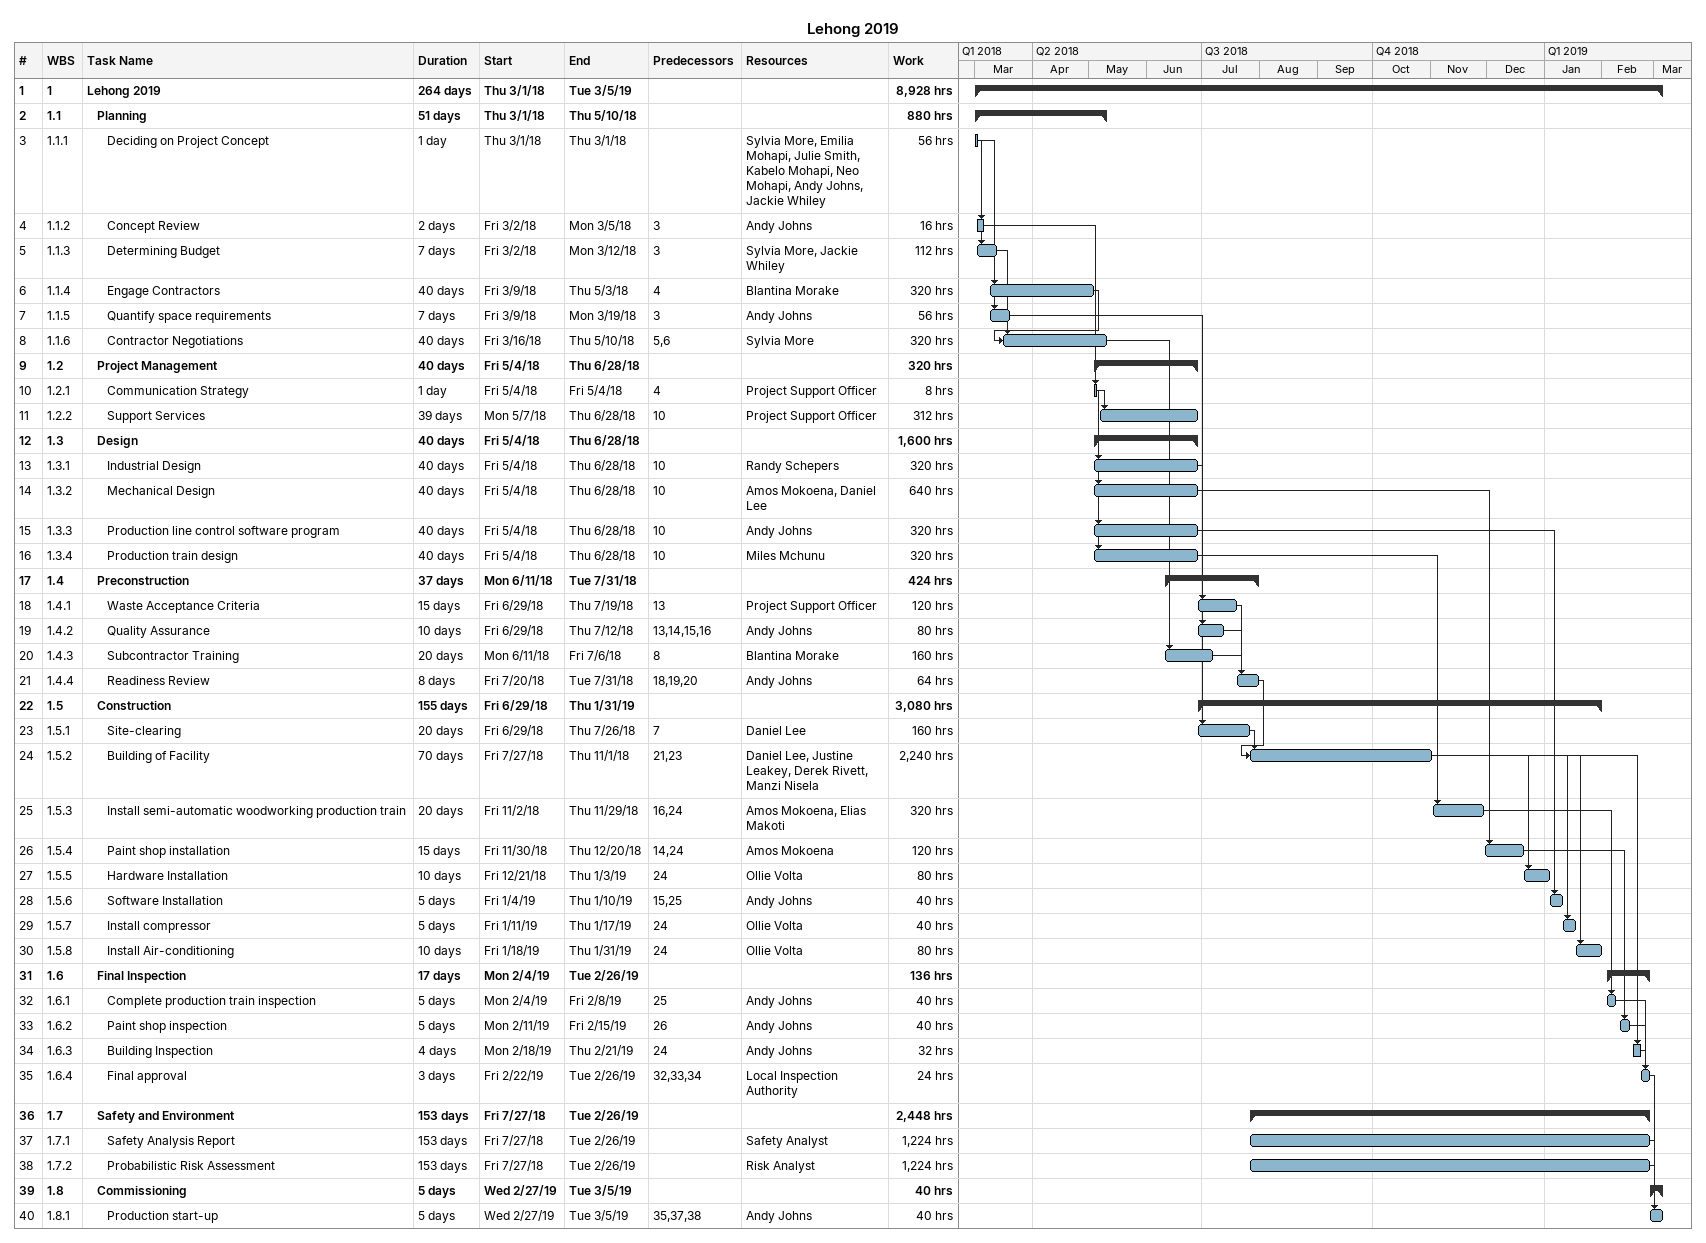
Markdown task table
Lehong 2019

| ID | WBS | Task | Duration | Start | Finish | Predecessors | Resources | Work (h) |
|---|---|---|---|---|---|---|---|---|
| 1 | 1 | **Lehong 2019** | 264d | 2018-03-01 | 2019-03-05 |  |  | 8928 |
| 2 | 1.1 | **Planning** | 51d | 2018-03-01 | 2018-05-10 |  |  | 880 |
| 3 | 1.1.1 | Deciding on Project Concept | 1d | 2018-03-01 | 2018-03-01 |  | Sylvia More, Emilia Mohapi, Julie Smith, Kabelo Mohapi, Neo Mohapi, Andy Johns, Jackie Whiley | 56 |
| 4 | 1.1.2 | Concept Review | 2d | 2018-03-02 | 2018-03-05 | 3 | Andy Johns | 16 |
| 5 | 1.1.3 | Determining Budget | 7d | 2018-03-02 | 2018-03-12 | 3 | Sylvia More, Jackie Whiley | 112 |
| 6 | 1.1.4 | Engage Contractors | 40d | 2018-03-09 | 2018-05-03 | 4 | Blantina Morake | 320 |
| 7 | 1.1.5 | Quantify space requirements | 7d | 2018-03-09 | 2018-03-19 | 3 | Andy Johns | 56 |
| 8 | 1.1.6 | Contractor Negotiations | 40d | 2018-03-16 | 2018-05-10 | 5, 6 | Sylvia More | 320 |
| 9 | 1.2 | **Project Management** | 40d | 2018-05-04 | 2018-06-28 |  |  | 320 |
| 10 | 1.2.1 | Communication Strategy | 1d | 2018-05-04 | 2018-05-04 | 4 | Project Support Officer | 8 |
| 11 | 1.2.2 | Support Services | 39d | 2018-05-07 | 2018-06-28 | 10 | Project Support Officer | 312 |
| 12 | 1.3 | **Design** | 40d | 2018-05-04 | 2018-06-28 |  |  | 1600 |
| 13 | 1.3.1 | Industrial Design | 40d | 2018-05-04 | 2018-06-28 | 10 | Randy Schepers | 320 |
| 14 | 1.3.2 | Mechanical Design | 40d | 2018-05-04 | 2018-06-28 | 10 | Amos Mokoena, Daniel Lee | 640 |
| 15 | 1.3.3 | Production line control software program | 40d | 2018-05-04 | 2018-06-28 | 10 | Andy Johns | 320 |
| 16 | 1.3.4 | Production train design | 40d | 2018-05-04 | 2018-06-28 | 10 | Miles Mchunu | 320 |
| 17 | 1.4 | **Preconstruction** | 37d | 2018-06-11 | 2018-07-31 |  |  | 424 |
| 18 | 1.4.1 | Waste Acceptance Criteria | 15d | 2018-06-29 | 2018-07-19 | 13 | Project Support Officer | 120 |
| 19 | 1.4.2 | Quality Assurance | 10d | 2018-06-29 | 2018-07-12 | 13, 14, 15, 16 | Andy Johns | 80 |
| 20 | 1.4.3 | Subcontractor Training | 20d | 2018-06-11 | 2018-07-06 | 8 | Blantina Morake | 160 |
| 21 | 1.4.4 | Readiness Review | 8d | 2018-07-20 | 2018-07-31 | 18, 19, 20 | Andy Johns | 64 |
| 22 | 1.5 | **Construction** | 155d | 2018-06-29 | 2019-01-31 |  |  | 3080 |
| 23 | 1.5.1 | Site-clearing | 20d | 2018-06-29 | 2018-07-26 | 7 | Daniel Lee | 160 |
| 24 | 1.5.2 | Building of Facility | 70d | 2018-07-27 | 2018-11-01 | 21, 23 | Daniel Lee, Justine Leakey, Derek Rivett, Manzi Nisela | 2240 |
| 25 | 1.5.3 | Install semi-automatic woodworking production train | 20d | 2018-11-02 | 2018-11-29 | 16, 24 | Amos Mokoena, Elias Makoti | 320 |
| 26 | 1.5.4 | Paint shop installation | 15d | 2018-11-30 | 2018-12-20 | 14, 24 | Amos Mokoena | 120 |
| 27 | 1.5.5 | Hardware Installation | 10d | 2018-12-21 | 2019-01-03 | 24 | Ollie Volta | 80 |
| 28 | 1.5.6 | Software Installation | 5d | 2019-01-04 | 2019-01-10 | 15, 25 | Andy Johns | 40 |
| 29 | 1.5.7 | Install compressor | 5d | 2019-01-11 | 2019-01-17 | 24 | Ollie Volta | 40 |
| 30 | 1.5.8 | Install Air-conditioning | 10d | 2019-01-18 | 2019-01-31 | 24 | Ollie Volta | 80 |
| 31 | 1.6 | **Final Inspection** | 17d | 2019-02-04 | 2019-02-26 |  |  | 136 |
| 32 | 1.6.1 | Complete production train inspection | 5d | 2019-02-04 | 2019-02-08 | 25 | Andy Johns | 40 |
| 33 | 1.6.2 | Paint shop inspection | 5d | 2019-02-11 | 2019-02-15 | 26 | Andy Johns | 40 |
| 34 | 1.6.3 | Building Inspection | 4d | 2019-02-18 | 2019-02-21 | 24 | Andy Johns | 32 |
| 35 | 1.6.4 | Final approval | 3d | 2019-02-22 | 2019-02-26 | 32, 33, 34 | Local Inspection Authority | 24 |
| 36 | 1.7 | **Safety and Environment** | 153d | 2018-07-27 | 2019-02-26 |  |  | 2448 |
| 37 | 1.7.1 | Safety Analysis Report | 153d | 2018-07-27 | 2019-02-26 |  | Safety Analyst | 1224 |
| 38 | 1.7.2 | Probabilistic Risk Assessment | 153d | 2018-07-27 | 2019-02-26 |  | Risk Analyst | 1224 |
| 39 | 1.8 | **Commissioning** | 5d | 2019-02-27 | 2019-03-05 |  |  | 40 |
| 40 | 1.8.1 | Production start-up | 5d | 2019-02-27 | 2019-03-05 | 35, 37, 38 | Andy Johns | 40 |
